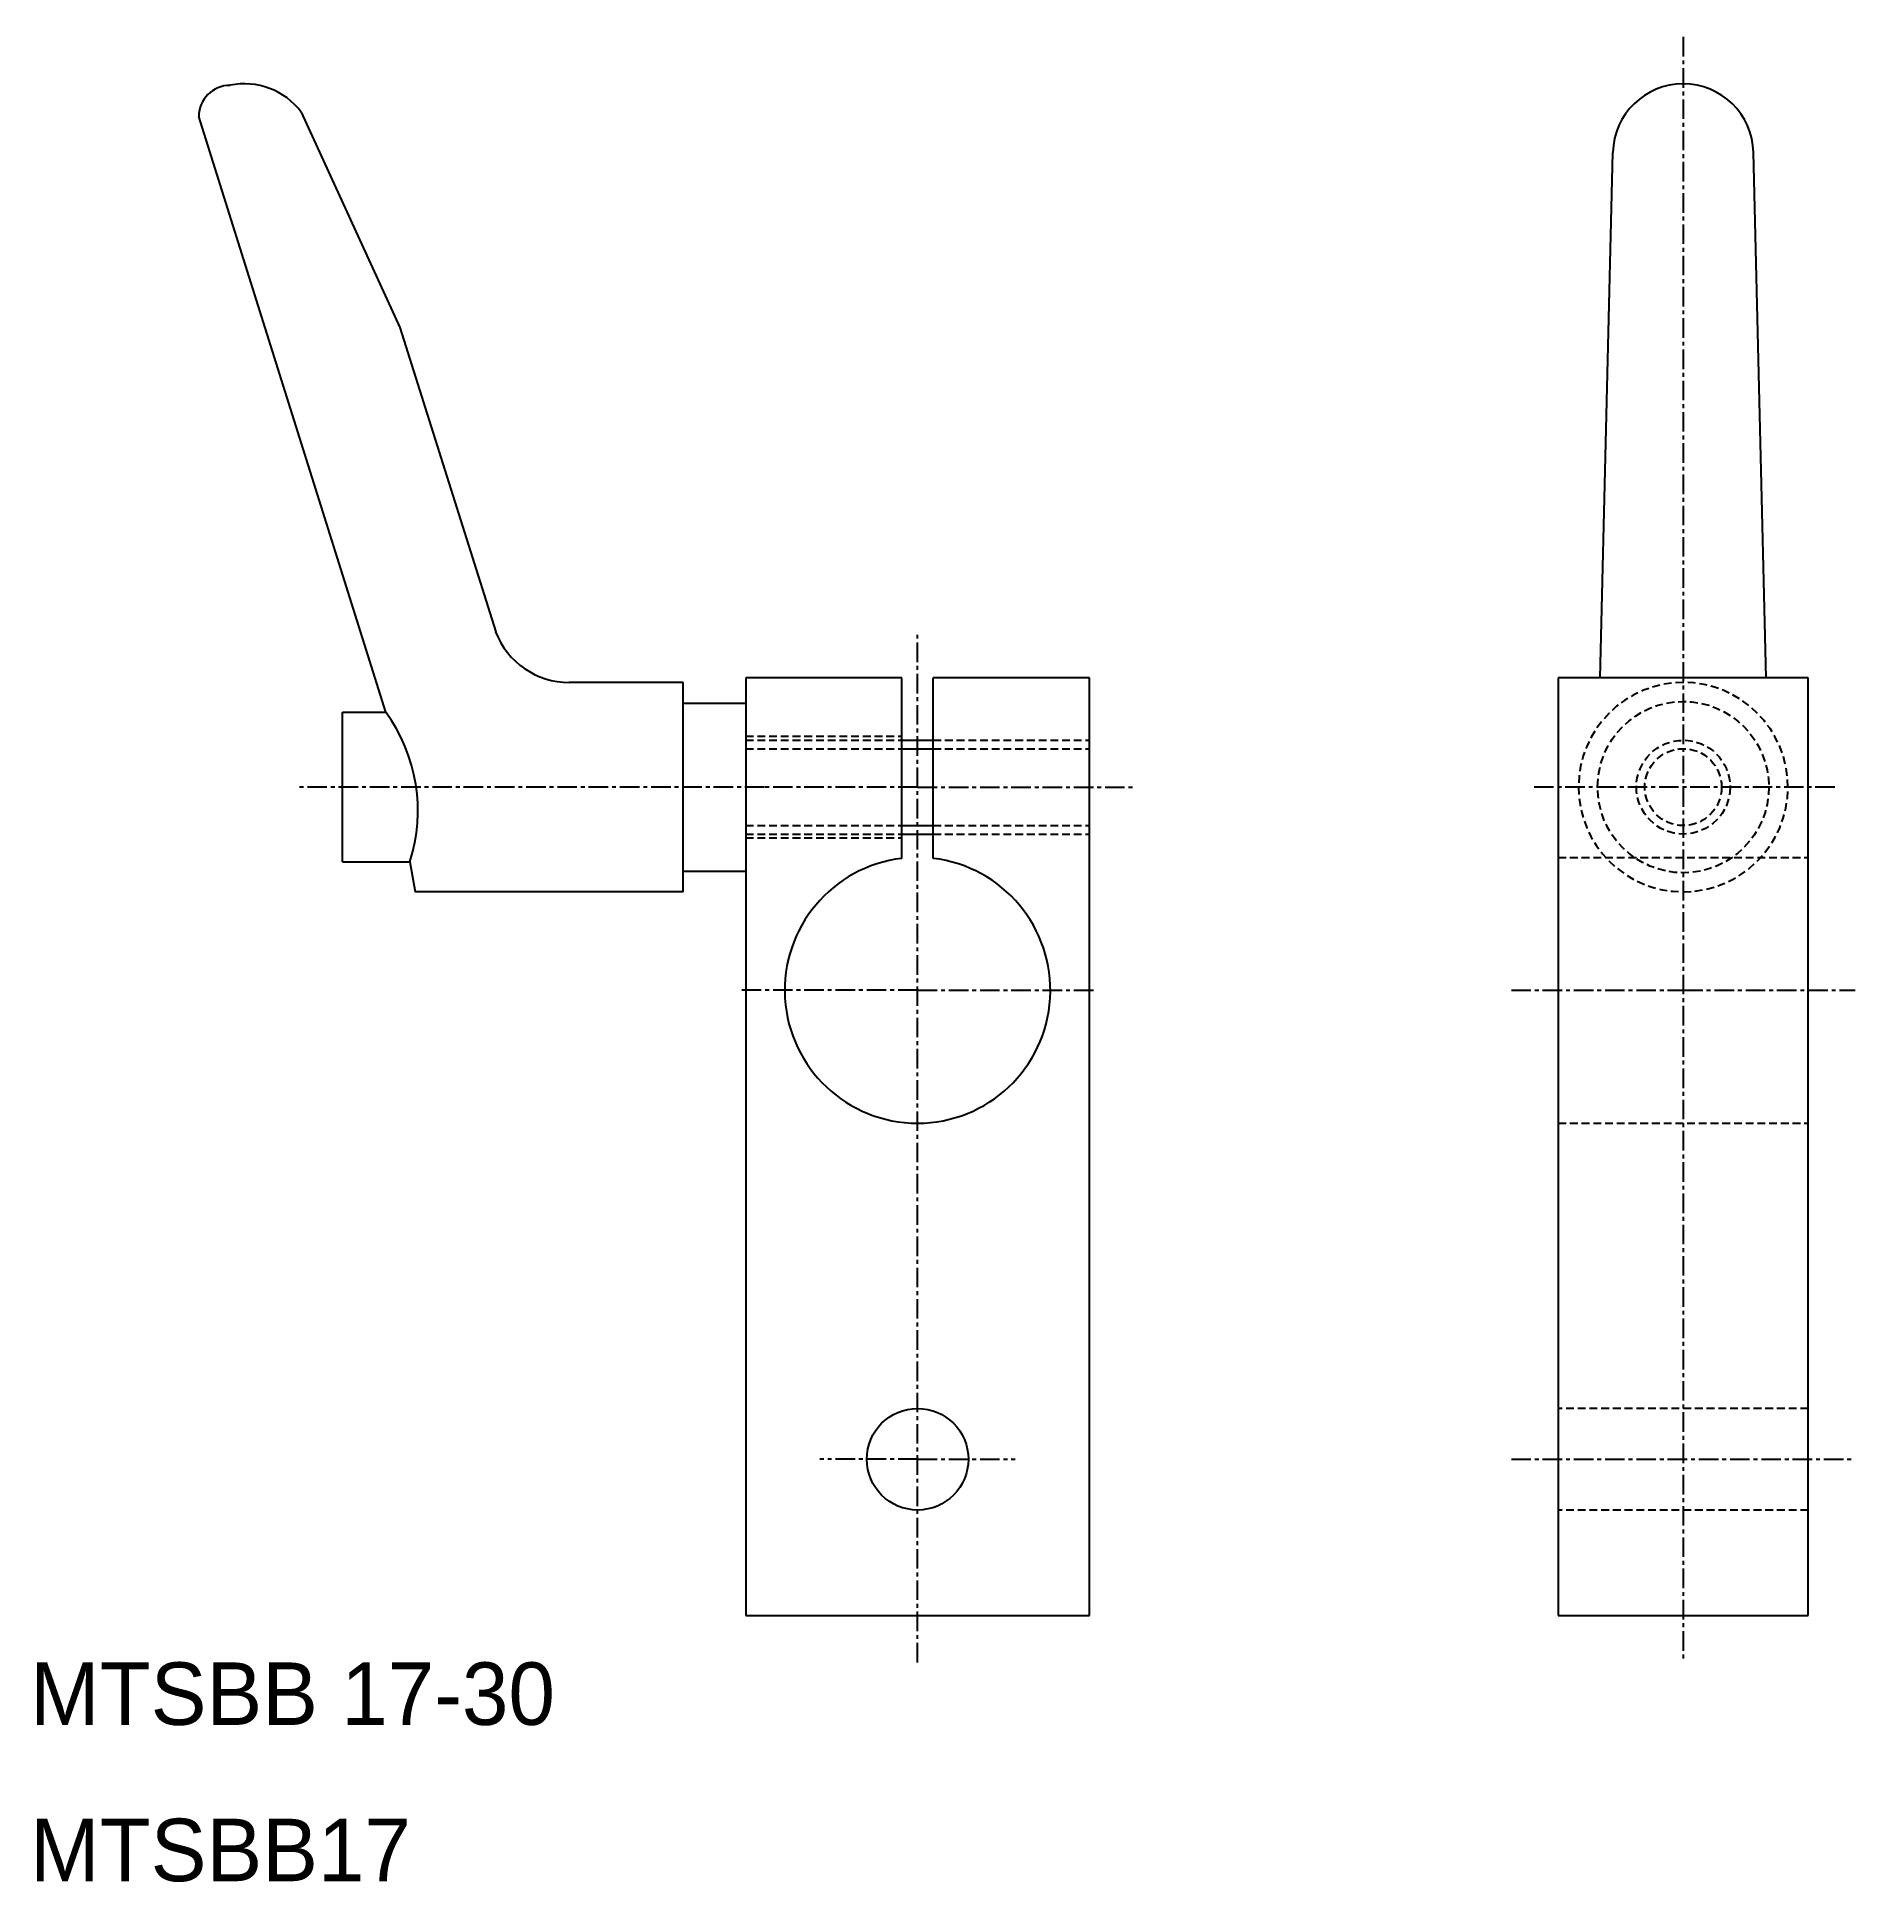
# Model space of a CAD drawing. Extents: x 10 to 127, y 10 to 128.
import ezdxf

# ---------------------------------------------------------------- set-up
doc = ezdxf.new("R2010")
doc.units = 0
doc.linetypes.add('CENTER', pattern=[2, 1.25, -0.25, 0.25, -0.25])
doc.linetypes.add('DASHED', pattern=[0.75, 0.5, -0.25])
doc.layers.get('0').update_dxf_attribs({"linetype": 'CONTINUOUS'})
doc.layers.add('CENTER', color=1, linetype='CENTER')

msp = doc.modelspace()

# ---------------------------------------------------------------- linework, layer by layer
at = {"color": 7, "linetype": 'CONTINUOUS'}
for p, q in [((32.77, 84.79), (20.8, 122.9)), ((27.36, 123.18), (33.66, 109.41)), ((110.49, 87), (111.3, 120.61)), ((121.11, 87), (120.3, 120.61)), ((33.66, 109.41), (39.8, 89.94)), ((51.8, 86.7), (44.5, 86.7)), ((51.8, 85.38), (51.8, 86.7)), ((55.8, 87), (55.8, 27)), ((65.8, 87), (55.8, 87)), ((65.8, 83), (65.8, 87)), ((67.8, 83), (67.8, 87)), ((77.8, 87), (67.8, 87)), ((77.8, 27), (77.8, 87)), ((107.8, 87), (107.8, 27)), ((110.49, 87), (107.8, 87)), ((121.11, 87), (110.49, 87)), ((123.8, 87), (121.11, 87)), ((123.8, 27), (123.8, 87)), ((51.8, 74.62), (51.8, 85.38)), ((51.8, 85.38), (55.8, 85.38)), ((30, 75.21), (30, 84.79)), ((30, 84.79), (32.77, 84.79)), ((65.8, 83), (67.8, 83)), ((65.8, 82.46), (65.8, 83)), ((67.8, 82.46), (67.8, 83)), ((65.8, 77.54), (65.8, 82.46)), ((67.8, 77.54), (67.8, 82.46)), ((65.8, 77), (65.8, 77.54)), ((65.8, 77), (67.8, 77)), ((65.8, 75.44), (65.8, 77)), ((67.8, 77), (67.8, 77.54)), ((67.8, 75.44), (67.8, 77)), ((30, 75.21), (34.31, 75.21)), ((34.31, 75.21), (34.64, 73.3)), ((51.8, 74.62), (55.8, 74.62)), ((51.8, 73.3), (51.8, 74.62)), ((51.8, 73.3), (34.64, 73.3)), ((55.8, 27), (77.8, 27)), ((107.8, 27), (123.8, 27))]:
    msp.add_line(p, q, dxfattribs=at)
at = {"color": 3, "linetype": 'DASHED'}
for p, q in [((55.8, 83.25), (65.8, 83.25)), ((55.8, 83), (65.8, 83)), ((67.8, 83), (77.8, 83)), ((55.8, 82.46), (65.8, 82.46)), ((67.8, 82.46), (77.8, 82.46)), ((55.8, 77.54), (65.8, 77.54)), ((55.8, 77), (65.8, 77)), ((55.8, 76.75), (65.8, 76.75)), ((67.8, 77.54), (77.8, 77.54)), ((67.8, 77), (77.8, 77)), ((107.8, 75.5), (123.8, 75.5)), ((107.8, 58.5), (123.8, 58.5)), ((123.8, 40.25), (107.8, 40.25)), ((123.8, 33.75), (107.8, 33.75))]:
    msp.add_line(p, q, dxfattribs=at)
at = {"color": 3, "linetype": 'CONTINUOUS'}
for p, q in [((65.8, 82.46), (67.8, 82.46)), ((65.8, 77.54), (67.8, 77.54))]:
    msp.add_line(p, q, dxfattribs=at)
at = {"color": 3, "linetype": 'DASHED'}
for radius in [5.48, 3, 2.46]:
    msp.add_circle((115.8, 80), radius, dxfattribs=at)
at = {"color": 7, "linetype": 'CONTINUOUS'}
msp.add_circle((66.8, 37), 3.25, dxfattribs=at)
for centre, radius, start, end in [((22.8, 122.9), 2, 90, 180), ((23.73, 120.46), 4.54, 36.8719, 101.7959), ((115.8, 120.5), 4.5, 1.3866, 178.6134), ((44.5, 91.73), 5.03, 200.8382, 270), ((24.12, 78.49), 10.7, 342.1695, 36.095), ((66.8, 67), 8.5, 96.7563, 83.2437)]:
    msp.add_arc(centre, radius, start, end, dxfattribs=at)
at = {"color": 3, "linetype": 'DASHED'}
for start, end in [(90, 270), (270, 90)]:
    msp.add_arc((115.8, 80), 6.7, start, end, dxfattribs=at)
at = {"layer": 'CENTER', "color": 1, "linetype": 'CENTER'}
for p, q in [((115.8, 128), (115.8, 80)), ((66.8, 24), (66.8, 90)), ((57, 80), (27, 80)), ((66.8, 80), (55.8, 80)), ((66.8, 80), (80.8, 80)), ((125.5, 80), (106.1, 80)), ((115.8, 80), (115.8, 24)), ((66.8, 67), (55.3, 67)), ((66.8, 67), (78.3, 67)), ((104.8, 67), (115.8, 67)), ((115.8, 67), (126.8, 67)), ((66.8, 37), (60.55, 37)), ((66.8, 37), (73.05, 37)), ((104.8, 37), (126.8, 37))]:
    msp.add_line(p, q, dxfattribs=at)

# ---------------------------------------------------------------- texts
at = {"color": 7, "linetype": 'CONTINUOUS'}
for s, p in [('MTSBB 17-30', (10, 20)), ('MTSBB17', (10, 10))]:
    msp.add_text(s, height=4, dxfattribs=at).set_placement(p)

doc.saveas('drawing.dxf')
